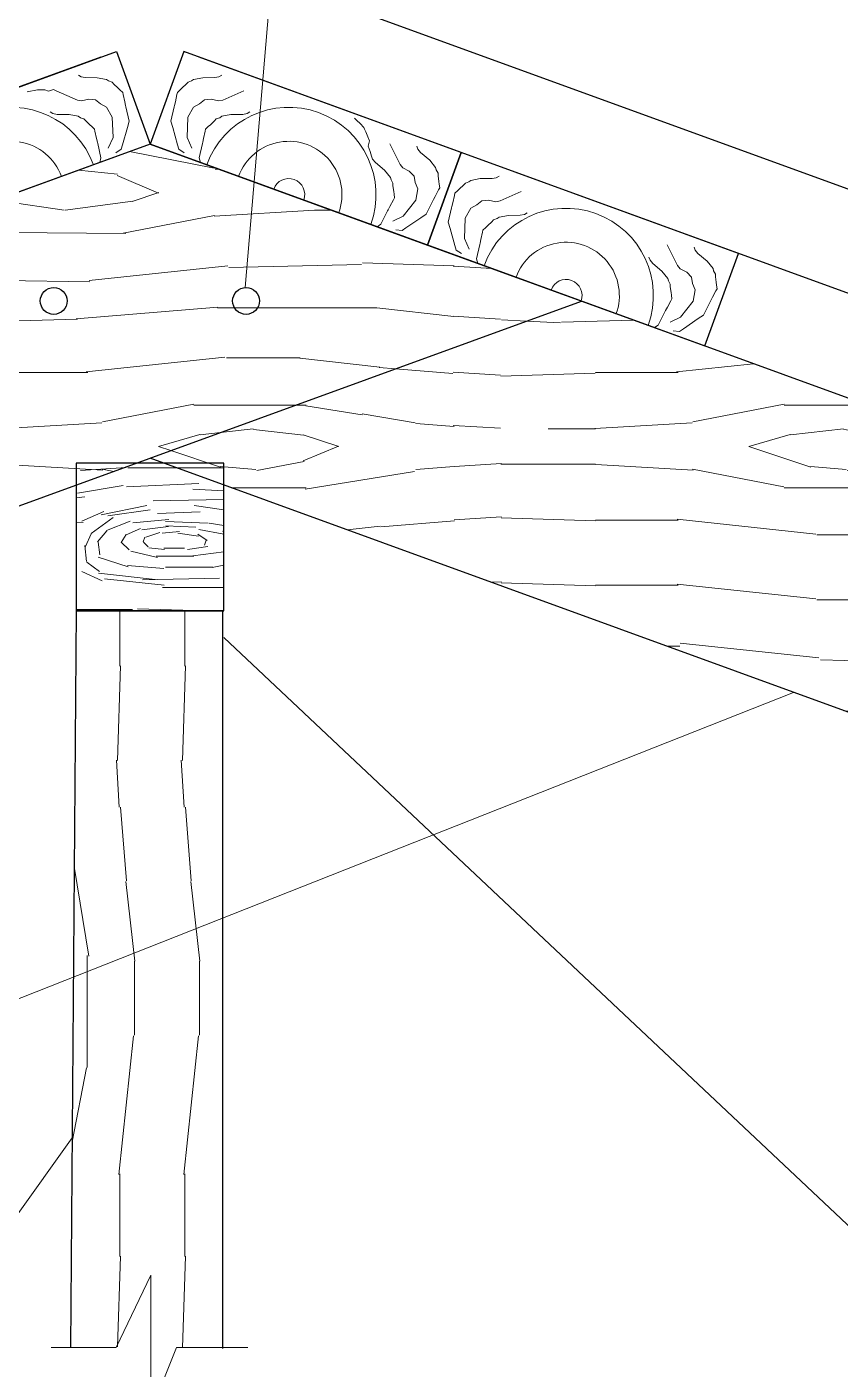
# Model space of a CAD drawing. Header units: millimetres. Extents: x 120281 to 1416367021, y -641565767 to 918373.
# Drawn here: x 1105880 to 1107533, y 693300 to 696029 of the extents above; entities that cross this region are included whole.
import ezdxf

# ---------------------------------------------------------------- set-up
doc = ezdxf.new("R2010")
doc.units = ezdxf.units.MM
pattern_1 = [(355.6014, (1199056.024261841, 866810.8369212955), (1199.999465231495, 0.0028507994738525), [78.23039999999936, -15567.85319999992]), (4.398700000000001, (1199056.024261841, 866714.8369212955), (14399.99976933385, 1199.998027341766), [78.23039999999936, -15567.85559999992]), (356.9874, (1199020.024261841, 867242.8369212955), (1200.000215035921, 0.0041162909356324), [114.1572, -22717.39560000001]), (3.0127, (1199020.024261841, 867314.8369212955), (21599.99971172469, 1199.967100603662), [114.1572, -22717.398]), (355.4262, (1198984.024261841, 866924.8369212955), (15600.00037197794, -1199.966342870502), [150.4787999999987, -29945.36279999984]), (4.5739, (1198984.024261841, 866600.8369212955), (14399.99973255244, 1199.995067908371), [150.4787999999987, -29945.36759999984]), (358.1525, (1198948.024261841, 867134.8369212955), (1199.999851486988, 0.0019611993293034), [186.0972, -37033.2504]), (1.8476, (1198948.029061841, 867422.8261212955), (36000.00055717061, 1199.993207726055), [186.0972, -37033.2528]), (353.4182, (1198978.024261841, 867044.8369212955), (10800.00000769132, -1199.972427942178), [157.0355999999987, -31249.96079999984]), (4.5739, (1198984.024261841, 866468.8369212955), (14399.99973255244, 1199.995067908371), [150.4787999999987, -29945.36759999984]), (1.8476, (1198948.029061841, 867524.8261212955), (36000.00055717061, 1199.993207726055), [186.0972, -37033.2528]), (0, (1198222.024261841, 866480.8369212955), (0, 1200), [168, -1032]), (0, (1198222.024261841, 866612.8369212955), (0, 1200), [168, -1032]), (0, (1198222.024261841, 866912.8369212955), (0, 1200), [168, -1032]), (359.209, (1198222.024261841, 867101.2393212955), (87600.00000005051, -1201.167413572893), [174.0168, -173842.566]), (359.5225, (1198222.024261841, 867196.8373212953), (1199.999664067921, -0.0010180837573773), [240.0084, -143764.992]), (12.609, (1198222.024261841, 867301.3357212954), (80400.00005209491, 18000.57992731457), [116.8176, -93337.0584]), (351.4686, (1198222.024261841, 867260.8381212953), (8399.999890620218, -1200.09476190387), [121.3428, -24147.1956]), (0.4775, (1198222.024261841, 867360.8365212955), (142799.9998545851, 1200.115156264521), [240.0084, -143764.992]), (0.7899, (1198222.024261841, 867456.4381212954), (86400.00038951875, 1207.654575199307), [174.0168, -87434.3088]), (0.7899, (1198222.024261841, 867558.4381212954), (86400.00038951875, 1207.654575199307), [174.0168, -87434.3088]), (6.072399999999992, (1198390.024261841, 866912.8369212955), (33600.00030997312, 3599.966322494889), [283.5912, -56434.65360000001]), (353.9277, (1198390.024261841, 866612.8369212955), (22800.0000099618, -2399.937318719916), [283.5911999999975, -56434.64279999967]), (6.072399999999992, (1198396.024261841, 867098.8369212955), (33600.00030997312, 3599.966322494889), [283.5912, -56434.65360000001]), (353.9277, (1198396.001461841, 867458.8273212955), (22800.0000099618, -2399.937318719916), [283.5911999999975, -56434.64279999967]), (15.94529999999999, (1198534.024261841, 866762.8369212955), (3599.999590799358, 1199.993827787183), [87.36119999999937, -8648.765999999918]), (10.95400000000002, (1198420.024261841, 866810.8369212955), (6000.00001838501, 1199.992801233356), [189.4524, -37700.9076]), (349.0461, (1198420.024261841, 866714.8369212955), (31199.99970184329, -5999.908467941675), [189.4524, -37700.8944]), (10.95400000000002, (1198462.024261841, 867194.8369212955), (6000.00001838501, 1199.992801233356), [189.4524, -37700.9076]), (349.0461, (1198462.024261841, 867362.8369212955), (31199.99970184329, -5999.908467941675), [189.4524, -37700.8944]), (4.7636, (1198366.024261841, 867020.8369212955), (13199.99993972852, 1199.989739539806), [288.9983999999974, -14160.91439999992]), (353.9277, (1198390.024261841, 866480.8369212955), (22800.0000099618, -2399.937318719916), [283.5911999999975, -56434.64279999967]), (353.9277, (1198396.001461841, 867560.8273212955), (22800.0000099618, -2399.937318719916), [283.5911999999975, -56434.64279999967]), (336.8016, (1198450.024261841, 867314.8369212955), (5999.999703244524, -2399.975761781775), [91.3896, -9047.5248]), (353.9911, (1198336.024261841, 867326.8369212955), (11999.99940864909, -1199.977985786813), [114.63, -22811.33280000001]), (3.366400000000001, (1198222.024261841, 866799.1897212955), (19200.00008282194, 1199.97957523819), [198.3419999999987, -20236.91999999984]), (356.6337, (1198222.024261841, 866726.4841212955), (1199.999551411198, 0.0033649257472235), [198.342, -20236.9176]), (1.591100000000009, (1198222.024261841, 867016.8373212953), (41999.99989793093, 1199.970372689579), [144.0551999999987, -43072.60799999968]), (0, (1198672.024261841, 866942.8369212955), (0, 1200), [150, -1050]), (0, (1198672.024261841, 866582.8369212955), (0, 1200), [150, -1050]), (341.5651999999999, (1198828.024261841, 866786.8369212955), (1199.99974947868, 0.0034964126583326), [75.89519999999938, -3718.83479999998]), (353.2902999999999, (1198726.024261841, 866798.8369212955), (10799.99971632422, -1199.973387313046), [102.7032, -20437.9824]), (6.3401, (1198618.024261841, 866786.8369212955), (9600.000184850804, 1199.985007074315), [108.6648, -10757.796]), (10.61959999999999, (1198732.024261841, 866714.8369212955), (5999.999316250745, 1199.994462415708), [97.67280000000001, -19436.9088]), (22.61980000000001, (1198828.024261841, 866732.8369212955), (8400.00011156758, 3599.988724275989), [78, -15521.9928]), (0, (1198606.024261841, 866846.8369212955), (0, 1200), [228, -972.0000000000001]), (0, (1198606.024261841, 866678.8369212955), (0, 1200), [228, -972.0000000000001]), (3.366400000000001, (1198648.024261841, 867230.8369212955), (19200.00008282194, 1199.97957523819), [204.3527999999987, -20230.90919999984]), (356.6337, (1198648.024261841, 867326.8369212955), (1199.999551411198, 0.0033649257472235), [204.3528, -20230.908]), (0, (1198672.024261841, 866450.8369212955), (0, 1200), [150, -1050]), (341.5651999999999, (1198534.024261841, 866762.8369212955), (1199.99974947868, 0.0034964126583326), [132.8159999999987, -3661.91399999998]), (355.2365, (1198660.024261841, 866720.8369212955), (1200.000241282236, 0.0023696367713877), [72.2496, -14377.6608]), (7.431400000000001, (1198342.024261841, 867242.8369212955), (17999.99970570563, 2399.997339593774), [139.1688, -27694.6236]), (18.4349, (1198480.024261841, 867260.8369212955), (2399.999383091273, 1199.9977043949), [56.92079999999968, -3737.81159999998]), (353.66, (1198822.024261841, 866942.8369212955), (1200.000379239329, 0.0045459895405053), [162.9972, -10703.4612]), (6.3401, (1198822.024261841, 866582.8369212955), (9600.000184850804, 1199.985007074315), [162.9972, -10703.4636]), (1.273, (1198678.024261841, 867128.8369212955), (52799.99994764274, 1199.972635702252), [270.0672, -53743.26360000001]), (358.7271, (1198678.013461841, 867428.8513212953), (1199.999793654924, 0.003043054248536), [270.0672, -53743.2612]), (351.0275, (1198834.024261841, 866846.8369212955), (15599.99982607776, -2399.964083845375), [115.4124, -22967.04]), (0, (1198654.024261841, 867044.8369212955), (0, 1200), [324, -876]), (6.3401, (1198822.024261841, 866450.8369212955), (9600.000184850804, 1199.985007074315), [162.9972, -10703.4636]), (358.7271, (1198678.013461841, 867530.8513212953), (1199.999793654924, 0.003043054248536), [270.0672, -53743.2612]), (350.5377999999999, (1198948.024261841, 866828.8369212955), (1200.000092659467, 0.0025595191008643), [109.4891999999994, -7189.822799999959]), (0, (1198852.024261841, 867242.8369212955), (0, 1200), [168, -1032]), (0, (1198852.024261841, 867314.8369212955), (0, 1200), [168, -1032]), (9.211, (1198834.024261841, 866678.8369212955), (7200.000435242761, 1199.99722093433), [224.9004, -44755.092]), (6.491600000000001, (1199284.045861841, 867542.7373212954), (147600.0004099138, 16802.16207507765), [138.8688, -201554.2992]), (6.491600000000001, (1199284.045861841, 867440.7373212954), (147600.0004099138, 16802.16207507765), [138.8688, -201554.2992]), (10.0418, (1199230.024261841, 867326.8369212955), (115199.9997443215, 20410.15569080921), [194.9867999999987, -137514.6131999987]), (352.093, (1199134.024261841, 867236.8369212955), (34800.00012564328, -4799.898908067677), [290.7648, -43323.8952]), (353.5515, (1199284.024261841, 867116.8369212955), (74399.99971683173, -8402.294301399648), [138.8784, -213613.488]), (357.1373, (1199230.024261841, 867020.8369212955), (1199.999616795228, -0.0056943267845749), [120.1499999999994, -23909.83799999984]), (1.7899, (1199230.024261841, 866906.8369212955), (37200.00007966914, 1199.993405302224), [192.0936, -38226.6516]), (0, (1199326.024261841, 866798.8369212955), (0, 1200), [96, -1104]), (0, (1199326.024261841, 866726.8369212955), (0, 1200), [96, -1104]), (358.2101, (1199230.024261841, 866618.8369212955), (1199.999918021284, 0.0005220321937727), [192.0936, -38226.6516]), (358.2101, (1199230.024261841, 866486.8369212955), (1199.999918021284, 0.0005220321937727), [192.0936, -38226.6516]), (356.4238, (1199134.024261841, 866912.8369212955), (1200.000483413222, 0.0024400747801717), [96.18719999999999, -19141.2732]), (3.5763, (1199134.024261841, 866612.8369212955), (17999.99958753778, 1199.988785944873), [96.18719999999999, -19141.2756]), (356.4238, (1199134.024261841, 867128.8369212955), (1200.000483413222, 0.0024400747801717), [96.18719999999999, -19141.2732]), (3.5763, (1199134.017061841, 867428.8309212954), (17999.99958753778, 1199.988785944873), [96.18719999999999, -19141.2756]), (356.4238, (1199134.024261841, 866804.8369212955), (1200.000483413222, 0.0024400747801717), [96.18719999999999, -19141.2732]), (3.5763, (1199134.024261841, 866720.8369212955), (17999.99958753778, 1199.988785944873), [96.18719999999999, -19141.2756]), (356.4238, (1199134.024261841, 867026.8369212955), (1200.000483413222, 0.0024400747801717), [96.18719999999999, -19141.2732]), (3.5763, (1199134.024261841, 866480.8369212955), (17999.99958753778, 1199.988785944873), [96.18719999999999, -19141.2756]), (3.5763, (1199134.017061841, 867530.8309212954), (17999.99958753778, 1199.988785944873), [96.18719999999999, -19141.2756]), (3.5763, (1199134.024261841, 867320.8369212955), (17999.99958753778, 1199.988785944873), [96.18719999999999, -19141.2756]), (353.66, (1199230.024261841, 867122.8369212955), (1200.000379239329, 0.0045459895405053), [54.3324, -10812.126]), (6.3401, (1199230.021861842, 867434.8417212953), (9600.000184850804, 1199.985007074315), [54.3324, -10812.1284]), (6.3401, (1199230.021861842, 867536.8417212953), (9600.000184850804, 1199.985007074315), [54.3324, -10812.1284]), (0.2730999999999977, (1199230.024261841, 866798.8369212955), (-0.0005734171984302, 1200.000428925986), [96.0012, -1104.012]), (0, (1199230.024261841, 866726.8369212955), (0, 1200), [96, -1104]), (341.5651999999999, (1199368.024261841, 867278.8381212953), (1199.99974947868, 0.0034964126583326), [56.92079999999968, -3737.80919999998]), (22.61980000000001, (1199368.024261841, 867278.8357212954), (8400.00011156758, 3599.988724275989), [58.5, -15541.4928]), (1.591100000000009, (1199350.024261841, 867014.8357212954), (41999.99989793093, 1199.970372689579), [72.02879999999936, -43144.63439999968])]

msp = doc.modelspace()

# ---------------------------------------------------------------- hatches: boundary and pattern name
at = {"lineweight": 20}
h = msp.add_hatch(dxfattribs=at)
h.set_pattern_fill('WOOD_06', scale=1200, pattern_type=2)
h.set_pattern_definition(pattern_1)
h.paths.add_polyline_path([(1107007.17242634, 695471.460387373), (1106693.846678763, 695585.5016331204), (1106130.031106291, 695790.7137191157), (1105566.215533819, 695585.5016331204), (1105002.399961348, 695380.289547125), (1103297.726468155, 694759.8391364602), (1103326.945693966, 694688.2334800883), (1103594.816422948, 694749.1220431024), (1103208.681325811, 694458.5056235703), (1103406.6650093, 694492.8705386828), (1103513.331653352, 694199.8063427397)])
h = msp.add_hatch(dxfattribs=at)
h.set_pattern_fill('WOOD_06', scale=1200, pattern_type=2)
h.set_pattern_definition(pattern_1)
h.paths.add_polyline_path([(1106130.031106291, 695152.20705563), (1108746.73055923, 694199.8063427397), (1108853.397203282, 694492.8705386828), (1109051.38088677, 694458.5056235703), (1108665.245789634, 694749.1220431024), (1108933.116518616, 694688.2334800883), (1108962.335744426, 694759.8391364602), (1107007.17242634, 695471.460387373)])
h = msp.add_hatch(dxfattribs=at)
h.set_pattern_fill('WOOD_08', scale=640, pattern_type=2)
h.set_pattern_definition([(26.565, (1228045.739918119, 1398290.056800959), (640.0000056597321, 639.9994347867382), [71.55392, -1359.52896]), (343.7398000000001, (1228013.739918119, 1398376.456800959), (4480.000105184683, -1279.999631853551), [80, -15919.99936]), (343.8108, (1227994.539918119, 1398411.656800958), (4480.000169880604, -1279.999459878081), [103.2959999999992, -20555.9193599998]), (10.4374, (1227943.339918119, 1398245.256800959), (17280.00032155306, 3199.976332784405), [123.64608, -24605.53728000001]), (351.3844, (1227997.739918119, 1398443.656800958), (12800.00020086093, -1919.989070463709), [106.80512, -21254.24064]), (358.2377, (1227924.139918119, 1398488.456800959), (21120.00007782554, -639.9666349123248), [208.09856, -41411.5872]), (358.9191, (1227936.939918119, 1398530.056800959), (639.999974370645, 0.000547854007662), [169.63008, -33756.40704]), (351.3844, (1227997.739918119, 1398750.856800959), (12800.00020086093, -1919.989070463709), [106.80512, -21254.24064]), (10.4374, (1227943.339918119, 1398552.456800959), (17280.00032155306, 3199.976332784405), [123.64608, -24605.53728000001]), (343.8108, (1227994.539918119, 1398718.856800959), (4480.000169880604, -1279.999459878081), [103.2959999999992, -20555.9193599998]), (26.565, (1228045.739918119, 1398597.256800959), (640.0000056597321, 639.9994347867382), [71.55392, -1359.52896]), (343.7398000000001, (1228013.739918119, 1398683.656800958), (4480.000105184683, -1279.999631853551), [80, -15919.99936]), (3.9909, (1227959.339918119, 1398830.856800959), (8959.99973439182, 639.9976528467814), [137.93472, -27448.96064]), (0, (1228048.939918119, 1398782.856800959), (0, 640), [140.8, -499.2]), (26.565, (1227927.339918119, 1398302.856800959), (640.0000056597321, 639.9994347867382), [50.08768, -1380.9952]), (284.0362999999999, (1227968.939918119, 1398338.056800959), (640.0022629664081, -1919.999853313005), [13.19424, -2625.594240000001]), (0, (1227754.539918119, 1398325.256800959), (0, 640), [41.6, -598.4000000000001]), (8.7461, (1227796.139918119, 1398325.256800959), (3839.999789080446, 639.9959517883258), [42.0896, -8375.7952]), (71.565, (1227837.739918119, 1398331.656800958), (0.0003692675583622, 639.9998663912395), [10.11904, -2013.73888]), (326.31, (1227821.739918119, 1398354.056800959), (1279.999768958592, -639.9979100476833), [23.0758399999998, -2284.475519999975]), (351.2539, (1227780.139918119, 1398360.456800959), (4480.000059718657, -639.994769725625), [42.08959999999961, -8375.795199999899]), (5.194400000000002, (1227744.939918119, 1398357.256800959), (6399.999791457049, 639.9968858650916), [35.3452799999996, -7033.685759999948]), (18.4349, (1227716.139918119, 1398347.656800958), (1279.999670982012, 639.99877567728), [30.3577599999998, -1993.499519999987]), (71.565, (1227712.939918119, 1398338.056800959), (0.0003692675583622, 639.9998663912395), [10.11904, -2013.73888]), (315.0001, (1227712.939918119, 1398338.056800959), (640.0001980447748, 0.0020221077468818), [13.57632, -891.51872]), (354.2895, (1227722.539918119, 1398328.456800959), (639.9998967620071, 0.0012314028292426), [32.15936, -6399.76]), (315.0001, (1227668.139918119, 1398338.056800959), (640.0001980447748, 0.0020221077468818), [22.6272, -882.4678399999999]), (346.7595, (1227684.139918119, 1398322.056800959), (8319.999950729018, -1919.996829952975), [55.88544, -11121.23328]), (0, (1227738.539918119, 1398309.256800959), (0, 640), [76.8, -563.2]), (7.431400000000001, (1227815.339918119, 1398309.256800959), (9599.999843043002, 1279.998581116679), [74.22336, -14770.46528]), (45, (1227888.939918119, 1398318.856800959), (0, 640.0001980473293), [22.6272, -882.46912]), (281.31, (1227901.739918119, 1398350.856800959), (640.0030781412445, -2559.999991987319), [16.3167999999998, -3247.056639999975]), (341.5651, (1227872.939918119, 1398360.456800959), (639.9998663909092, 0.0007477429297253), [30.35776, -1993.49952]), (349.3804, (1227821.739918119, 1398370.056800959), (7039.999954898748, -1279.992650189545), [52.09215999999961, -10366.3513599999]), (356.9873, (1227760.939918119, 1398373.256800959), (640.0001146886813, 0.0010783442442275), [60.88383999999999, -12115.9456]), (6.7098, (1227706.539918119, 1398366.856800959), (5119.999695180252, 639.9968690353701), [54.77504, -10900.2592]), (23.96239999999999, (1227677.739918119, 1398354.056800959), (1279.999979898711, 639.9978302229001), [31.51616, -6271.74848]), (59.03620000000001, (1227668.139918119, 1398338.056800959), (640.0012021431712, 1280.000415614183), [18.6591999999998, -3713.151999999975]), (277.1251, (1227620.139918119, 1398338.056800959), (640.0067988697945, -4479.999761143081), [25.79904, -5134.04672]), (342.4745, (1227623.339918119, 1398312.456800959), (10239.99994742769, -3199.986263206717), [63.75936, -12688.14528]), (355.0303, (1227684.139918119, 1398293.256800959), (7680.00003537727, -639.9943810420153), [73.87776, -14701.66848]), (0, (1227757.739918119, 1398286.856800959), (0, 640), [96, -544]), (12.2647, (1227853.739918119, 1398286.856800959), (5760.000033933901, 1279.992283967315), [75.31903999999999, -14988.48768]), (320.1945, (1227949.739918119, 1398354.056800959), (3199.999785638751, -2559.993103777305), [24.9926399999998, -4973.561599999949]), (335.2249, (1227908.139918119, 1398373.256800959), (7039.99986560025, -3199.993928329622), [45.81696, -9117.58528]), (351.0274, (1227847.339918119, 1398382.856800959), (8320.00020191416, -1279.995765117812), [61.55328, -12249.09184]), (357.879, (1227760.939918119, 1398386.056800959), (640.0001143567698, 0.0012899484003315), [86.45952000000001, -17205.38752]), (4.9697, (1227687.339918119, 1398379.656800958), (7039.999751543772, 639.9950577513937), [73.87776, -14701.66848]), (21.8014, (1227639.339918119, 1398360.456800959), (1280.00015180572, 639.9995733039201), [51.69728, -3394.80768]), (49.3987, (1227620.139918119, 1398338.056800959), (3200.000686098263, 3839.999857543864), [29.50272, -5871.006079999999]), (277.1251, (1227620.139918119, 1398645.256800959), (640.0067988697945, -4479.999761143081), [25.79904, -5134.04672]), (342.4745, (1227623.339918119, 1398619.656800958), (10239.99994742769, -3199.986263206717), [63.75936, -12688.14528]), (355.0303, (1227684.139918119, 1398600.456800959), (7680.00003537727, -639.9943810420153), [73.87776, -14701.66848]), (0, (1227757.739918119, 1398594.056800959), (0, 640), [96, -544]), (12.2647, (1227853.739918119, 1398594.056800959), (5760.000033933901, 1279.992283967315), [75.31903999999999, -14988.48768]), (28.6104, (1227927.339918119, 1398610.056800959), (5759.999972730751, 3199.992396320797), [40.096, -7979.07648]), (68.1985, (1227962.539918119, 1398629.256800959), (640.0035314428815, 1919.999651938054), [17.23264, -3429.27488]), (320.1945, (1227949.739918119, 1398661.256800959), (3199.999785638751, -2559.993103777305), [24.9926399999998, -4973.561599999949]), (335.2249, (1227908.139918119, 1398680.456800959), (7039.99986560025, -3199.993928329622), [45.81696, -9117.58528]), (351.0274, (1227847.339918119, 1398690.056800959), (8320.00020191416, -1279.995765117812), [61.55328, -12249.09184]), (357.879, (1227760.939918119, 1398693.256800959), (640.0001143567698, 0.0012899484003315), [86.45952000000001, -17205.38752]), (4.9697, (1227687.339918119, 1398686.856800959), (7039.999751543772, 639.9950577513937), [73.87776, -14701.66848]), (21.8014, (1227639.339918119, 1398667.656800958), (1280.00015180572, 639.9995733039201), [51.69728, -3394.80768]), (49.3987, (1227620.139918119, 1398645.256800959), (3200.000686098263, 3839.999857543864), [29.50272, -5871.006079999999]), (315.0001, (1227668.139918119, 1398645.256800959), (640.0001980447748, 0.0020221077468818), [22.6272, -882.4678399999999]), (346.7595, (1227684.139918119, 1398629.256800959), (8319.999950729018, -1919.996829952975), [55.88544, -11121.23328]), (0, (1227738.539918119, 1398616.456800959), (0, 640), [76.8, -563.2]), (7.431400000000001, (1227815.339918119, 1398616.456800959), (9599.999843043002, 1279.998581116679), [74.22336, -14770.46528]), (45, (1227888.939918119, 1398626.056800959), (0, 640.0001980473293), [22.6272, -882.46912]), (281.31, (1227901.739918119, 1398658.056800959), (640.0030781412445, -2559.999991987319), [16.3167999999998, -3247.056639999975]), (341.5651, (1227872.939918119, 1398667.656800958), (639.9998663909092, 0.0007477429297253), [30.35776, -1993.49952]), (349.3804, (1227821.739918119, 1398677.256800959), (7039.999954898748, -1279.992650189545), [52.09215999999961, -10366.3513599999]), (356.9873, (1227760.939918119, 1398680.456800959), (640.0001146886813, 0.0010783442442275), [60.88383999999999, -12115.9456]), (6.7098, (1227706.539918119, 1398674.056800959), (5119.999695180252, 639.9968690353701), [54.77504, -10900.2592]), (23.96239999999999, (1227677.739918119, 1398661.256800959), (1279.999979898711, 639.9978302229001), [31.51616, -6271.74848]), (59.03620000000001, (1227668.139918119, 1398645.256800959), (640.0012021431712, 1280.000415614183), [18.6591999999998, -3713.151999999975]), (0, (1227754.539918119, 1398632.456800959), (0, 640), [41.6, -598.4000000000001]), (8.7461, (1227796.139918119, 1398632.456800959), (3839.999789080446, 639.9959517883258), [42.0896, -8375.7952]), (71.565, (1227837.739918119, 1398638.856800959), (0.0003692675583622, 639.9998663912395), [10.11904, -2013.73888]), (326.31, (1227821.739918119, 1398661.256800959), (1279.999768958592, -639.9979100476833), [23.0758399999998, -2284.475519999975]), (351.2539, (1227780.139918119, 1398667.656800958), (4480.000059718657, -639.994769725625), [42.08959999999961, -8375.795199999899]), (5.194400000000002, (1227744.939918119, 1398664.456800959), (6399.999791457049, 639.9968858650916), [35.3452799999996, -7033.685759999948]), (18.4349, (1227716.139918119, 1398654.856800959), (1279.999670982012, 639.99877567728), [30.3577599999998, -1993.499519999987]), (71.565, (1227712.939918119, 1398645.256800959), (0.0003692675583622, 639.9998663912395), [10.11904, -2013.73888]), (315.0001, (1227712.939918119, 1398645.256800959), (640.0001980447748, 0.0020221077468818), [13.57632, -891.51872]), (354.2895, (1227722.539918119, 1398635.656800958), (639.9998967620071, 0.0012314028292426), [32.15936, -6399.76]), (275.7106, (1227594.539918119, 1398328.456800959), (640.0009050688832, -5760.00026786114), [32.15936, -6399.76064]), (323.1302, (1227597.739918119, 1398296.456800959), (1920.000133423687, -1279.995191857992), [32, -3167.99616]), (353.6599, (1227623.339918119, 1398277.256800959), (640.0002022642325, 0.0013075166806598), [115.90912, -5679.53664]), (1.1691, (1227738.539918119, 1398264.456800959), (30720.00030962105, 639.978965727767), [156.83264, -31209.69664]), (8.4711, (1227895.339918119, 1398267.656800958), (12799.99997855681, 1919.989497609727), [152.05888, -30259.7248]), (350.5377, (1227956.139918119, 1398386.056800959), (640.00004941979, 0.0002480660462645), [58.39423999999961, -3834.573439999974]), (351.6744, (1227824.939918119, 1398405.256800959), (4480.000145614546, -639.9961308832676), [132.59712, -26386.8864]), (2.121, (1227738.539918119, 1398402.056800959), (16640.00021267774, 639.9721896338423), [86.45952000000001, -17205.38752]), (8.4269, (1227652.139918119, 1398389.256800959), (12800.000283323, 1919.984172844127), [87.34272000000001, -17381.2544]), (35.53759999999999, (1227607.339918119, 1398357.256800959), (2560.00014660781, 1919.995051048803), [55.05472, -5450.428159999999]), (66.0375, (1227594.539918119, 1398328.456800959), (1920.00083574307, 4480.000175567586), [31.51616, -6271.75296]), (353.991, (1227872.939918119, 1398424.456800959), (6399.999840579866, -639.9995631883795), [122.272, -12104.91072]), (1.2453, (1227725.739918119, 1398421.256800959), (28799.99976281965, 639.9676781767971), [147.2345599999984, -29299.7203199998]), (11.6893, (1227632.939918119, 1398402.056800959), (15359.99999596225, 3199.980916080016), [94.76543999999922, -18858.3084799998]), (23.1985, (1227588.139918119, 1398382.856800959), (1280.000068855472, 639.9979690099891), [48.74112, -4825.3504]), (0, (1227751.339918119, 1398245.256800959), (0, 640), [192, -448]), (353.991, (1227629.739918119, 1398258.056800959), (6399.999840579866, -639.9995631883795), [122.272, -12104.91072]), (335.2249, (1227588.139918119, 1398277.256800959), (7039.99986560025, -3199.993928329622), [45.81696, -9117.58528]), (356.7603, (1227828.139918119, 1398453.256800959), (11520.00030858109, -639.999810741336), [169.87136, -33804.42496000001]), (2.4895, (1227680.939918119, 1398446.856800959), (14080.00014462474, 639.9868317371696), [147.33888, -14586.56704]), (9.7824, (1227588.139918119, 1398430.856800959), (14720.00014890163, 2559.997916011661), [94.16896000000001, -18739.67232]), (0, (1227680.939918119, 1398488.456800959), (0, 640), [243.2, -396.8]), (3.9451, (1227588.139918119, 1398482.056800959), (8959.99988645292, 639.9864117311629), [93.02016, -18511.06304]), (3.7313, (1227789.739918119, 1398520.456800959), (9599.999982553749, 639.9836464736323), [147.51296, -29355.02656]), (358.727, (1227645.739918119, 1398523.656800958), (639.9998899511506, 0.0005059517366823), [144.03584, -28663.07456]), (356.7603, (1227828.139918119, 1398760.456800959), (11520.00030858109, -639.999810741336), [169.87136, -33804.42496000001]), (2.4895, (1227680.939918119, 1398754.056800959), (14080.00014462474, 639.9868317371696), [147.33888, -14586.56704]), (9.7824, (1227588.139918119, 1398738.056800959), (14720.00014890163, 2559.997916011661), [94.16896000000001, -18739.67232]), (0, (1227751.339918119, 1398552.456800959), (0, 640), [192, -448]), (353.991, (1227629.739918119, 1398565.256800959), (6399.999840579866, -639.9995631883795), [122.272, -12104.91072]), (335.2249, (1227588.139918119, 1398584.456800959), (7039.99986560025, -3199.993928329622), [45.81696, -9117.58528]), (353.991, (1227872.939918119, 1398731.656800958), (6399.999840579866, -639.9995631883795), [122.272, -12104.91072]), (1.2453, (1227725.739918119, 1398728.456800959), (28799.99976281965, 639.9676781767971), [147.2345599999984, -29299.7203199998]), (11.6893, (1227632.939918119, 1398709.256800959), (15359.99999596225, 3199.980916080016), [94.76543999999922, -18858.3084799998]), (23.1985, (1227588.139918119, 1398690.056800959), (1280.000068855472, 639.9979690099891), [48.74112, -4825.3504]), (275.7106, (1227594.539918119, 1398635.656800958), (640.0009050688832, -5760.00026786114), [32.15936, -6399.76064]), (323.1302, (1227597.739918119, 1398603.656800958), (1920.000133423687, -1279.995191857992), [32, -3167.99616]), (353.6599, (1227623.339918119, 1398584.456800959), (640.0002022642325, 0.0013075166806598), [115.90912, -5679.53664]), (1.1691, (1227738.539918119, 1398571.656800958), (30720.00030962105, 639.978965727767), [156.83264, -31209.69664]), (8.4711, (1227895.339918119, 1398574.856800959), (12799.99997855681, 1919.989497609727), [152.05888, -30259.7248]), (350.5377, (1227956.139918119, 1398693.256800959), (640.00004941979, 0.0002480660462645), [58.39423999999961, -3834.573439999974]), (351.6744, (1227824.939918119, 1398712.456800959), (4480.000145614546, -639.9961308832676), [132.59712, -26386.8864]), (2.121, (1227738.539918119, 1398709.256800959), (16640.00021267774, 639.9721896338423), [86.45952000000001, -17205.38752]), (8.4269, (1227652.139918119, 1398696.456800959), (12800.000283323, 1919.984172844127), [87.34272000000001, -17381.2544]), (35.53759999999999, (1227607.339918119, 1398664.456800959), (2560.00014660781, 1919.995051048803), [55.05472, -5450.428159999999]), (66.0375, (1227594.539918119, 1398635.656800958), (1920.00083574307, 4480.000175567586), [31.51616, -6271.75296]), (357.6141000000001, (1227805.739918119, 1398837.256800959), (639.9999653915177, 0.0007849031718399), [153.7331199999984, -15219.5935999999]), (358.4089, (1227690.539918119, 1398840.456800959), (639.9997296910087, 0.0004142915250682), [115.24416, -22933.64224]), (0, (1227588.139918119, 1398840.456800959), (0, 640), [102.4, -537.6]), (356.0996, (1227908.139918119, 1398792.456800959), (9600.000246978598, -639.9840010118816), [141.12704, -28084.24832]), (359.1049, (1227703.339918119, 1398795.656800958), (640.0000297637041, 0.0007633583215438), [204.8249599999984, -40760.17407999959]), (0, (1227588.139918119, 1398795.656800958), (0, 640), [115.2, -524.8]), (78.69000000000001, (1228109.739918119, 1398322.056800959), (0.0008797869802279, 640.000186564808), [16.3167999999998, -3247.056639999975]), (324.4624, (1228090.539918119, 1398354.056800959), (1919.999892719009, -1279.995791063842), [27.52768, -5477.9552]), (3.0127, (1228167.339918119, 1398376.456800959), (11519.99984625317, 639.9824536552861), [60.88383999999999, -12115.9456]), (355.0303, (1228093.739918119, 1398382.856800959), (7680.00003537727, -639.9943810420153), [73.87776, -14701.66848]), (2.862399999999983, (1228148.139918119, 1398283.656800958), (12160.00001057943, 639.9991339239839), [64.08, -12751.90976]), (10.8855, (1228064.939918119, 1398267.656800958), (3199.999965027522, 639.998112140248), [84.72448, -16860.1728]), (5.194400000000002, (1228192.939918119, 1398427.656800958), (6399.999791457049, 639.9968858650916), [35.3452799999996, -7033.685759999948]), (0, (1228103.339918119, 1398427.656800958), (0, 640), [89.60000000000001, -550.4]), (0, (1228106.539918119, 1398526.856800959), (0, 640), [121.6, -518.4000000000001]), (5.194400000000002, (1228192.939918119, 1398734.856800959), (6399.999791457049, 639.9968858650916), [35.3452799999996, -7033.685759999948]), (0, (1228103.339918119, 1398734.856800959), (0, 640), [89.60000000000001, -550.4]), (2.862399999999983, (1228148.139918119, 1398590.856800959), (12160.00001057943, 639.9991339239839), [64.08, -12751.90976]), (10.8855, (1228064.939918119, 1398574.856800959), (3199.999965027522, 639.998112140248), [84.72448, -16860.1728]), (3.0127, (1228167.339918119, 1398683.656800958), (11519.99984625317, 639.9824536552861), [60.88383999999999, -12115.9456]), (355.0303, (1228093.739918119, 1398690.056800959), (7680.00003537727, -639.9943810420153), [73.87776, -14701.66848]), (78.69000000000001, (1228109.739918119, 1398629.256800959), (0.0008797869802279, 640.000186564808), [16.3167999999998, -3247.056639999975]), (324.4624, (1228090.539918119, 1398661.256800959), (1919.999892719009, -1279.995791063842), [27.52768, -5477.9552]), (0, (1228096.939918119, 1398840.456800959), (0, 640), [131.2, -508.8])])
h.paths.add_polyline_path([(1105980.031106291, 695142.0442796285), (1105980.031106291, 694842.0442796285), (1106280.031106291, 694842.0442796285), (1106280.031106291, 695142.0442796285)])
h = msp.add_hatch(dxfattribs=at)
h.set_pattern_fill('WOOD_06', scale=1200, angle=90, pattern_type=2)
h.set_pattern_definition([(85.60139999999998, (933057.145191321, 786750.0230124722), (-0.002850799473779, 1199.999465231495), [78.2303999999993, -15567.85319999991]), (94.39869999999998, (933153.145191321, 786750.0230124722), (-1199.998027341765, 14399.99976933385), [78.23039999999968, -15567.85559999996]), (86.98739999999997, (932625.145191321, 786714.0230124722), (-0.0041162909355589, 1200.000215035921), [114.1572, -22717.39560000001]), (93.01269999999965, (932553.145191321, 786714.0230124722), (-1199.96710060366, 21599.99971172469), [114.1571999999999, -22717.39799999997]), (85.42620000000001, (932943.145191321, 786678.0230124722), (1199.966342870502, 15600.00037197794), [150.4787999999986, -29945.36279999982]), (94.57389999999997, (933267.145191321, 786678.0230124722), (-1199.99506790837, 14399.99973255244), [150.4787999999993, -29945.36759999992]), (88.15249999999996, (932733.145191321, 786642.0230124722), (-0.0019611993292299, 1199.999851486988), [186.0972, -37033.2504]), (91.84759999999966, (932445.1559913212, 786642.0278124722), (-1199.993207726053, 36000.00055717061), [186.0971999999996, -37033.25279999991]), (83.4182, (932823.145191321, 786672.0230124722), (1199.972427942178, 10800.00000769132), [157.0355999999986, -31249.96079999982]), (94.57389999999997, (933399.145191321, 786678.0230124722), (-1199.99506790837, 14399.99973255244), [150.4787999999993, -29945.36759999992]), (91.84759999999966, (932343.1559913212, 786642.0278124722), (-1199.993207726053, 36000.00055717061), [186.0971999999996, -37033.25279999991]), (90, (933387.145191321, 785916.0230124722), (-1200, 7.35e-14), [168, -1032]), (90, (933255.145191321, 785916.0230124722), (-1200, 7.35e-14), [168, -1032]), (90, (932955.145191321, 785916.0230124722), (-1200, 7.35e-14), [168, -1032]), (89.209, (932766.7427913208, 785916.0230124722), (1201.167413572898, 87600.00000005051), [174.0168, -173842.566]), (89.52249999999998, (932671.1447913212, 785916.0230124722), (0.0010180837574508, 1199.999664067921), [240.0084, -143764.992]), (102.609, (932566.6463913212, 785916.0230124722), (-18000.57992731456, 80400.00005209491), [116.8175999999997, -93337.05839999965]), (81.46859999999997, (932607.143991321, 785916.0230124722), (1200.094761903871, 8399.999890620218), [121.3428, -24147.1956]), (90.47749999999967, (932507.1455913212, 785916.0230124722), (-1200.115156264512, 142799.9998545851), [240.0084, -143764.992]), (90.78989999999966, (932411.543991321, 785916.0230124722), (-1207.654575199301, 86400.00038951875), [174.0168, -87434.30879999997]), (90.78989999999966, (932309.543991321, 785916.0230124722), (-1207.654575199301, 86400.00038951875), [174.0168, -87434.30879999997]), (96.07239999999993, (932955.145191321, 786084.0230124722), (-3599.966322494887, 33600.00030997312), [283.5911999999998, -56434.65359999998]), (83.92769999999997, (933255.145191321, 786084.0230124722), (2399.937318719917, 22800.0000099618), [283.5911999999972, -56434.64279999964]), (96.07239999999993, (932769.145191321, 786090.0230124722), (-3599.966322494887, 33600.00030997312), [283.5911999999998, -56434.65359999998]), (83.92769999999997, (932409.154791321, 786090.000212472), (2399.937318719917, 22800.0000099618), [283.5911999999972, -56434.64279999964]), (105.9453, (933105.145191321, 786228.0230124722), (-1199.993827787183, 3599.999590799358), [87.36119999999968, -8648.765999999958]), (100.954, (933057.145191321, 786114.0230124722), (-1199.992801233356, 6000.00001838501), [189.4523999999993, -37700.90759999982]), (79.0461, (933153.145191321, 786114.0230124722), (5999.908467941676, 31199.99970184329), [189.4524, -37700.8944]), (100.954, (932673.145191321, 786156.0230124722), (-1199.992801233356, 6000.00001838501), [189.4523999999993, -37700.90759999982]), (79.0461, (932505.145191321, 786156.0230124722), (5999.908467941676, 31199.99970184329), [189.4524, -37700.8944]), (94.76359999999987, (932847.145191321, 786060.0230124722), (-1199.989739539806, 13199.99993972852), [288.9983999999977, -14160.91439999992]), (83.92769999999997, (933387.145191321, 786084.0230124722), (2399.937318719917, 22800.0000099618), [283.5911999999972, -56434.64279999964]), (83.92769999999997, (932307.154791321, 786090.000212472), (2399.937318719917, 22800.0000099618), [283.5911999999972, -56434.64279999964]), (66.80159999999997, (932553.145191321, 786144.0230124722), (2399.975761781775, 5999.999703244524), [91.38959999999963, -9047.524799999952]), (83.99109999999997, (932541.145191321, 786030.0230124722), (1199.977985786814, 11999.99940864909), [114.63, -22811.33280000001]), (93.36639999999973, (933068.792391321, 785916.0230124722), (-1199.979575238188, 19200.00008282194), [198.3419999999991, -20236.91999999989]), (86.63369999999998, (933141.497991321, 785916.0230124722), (-0.00336492574715, 1199.999551411198), [198.342, -20236.9176]), (91.59109999999967, (932851.1447913212, 785916.0230124722), (-1199.970372689576, 41999.99989793093), [144.0551999999992, -43072.60799999981]), (90, (932925.145191321, 786366.0230124722), (-1200, 7.35e-14), [150, -1050]), (90, (933285.145191321, 786366.0230124722), (-1200, 7.35e-14), [150, -1050]), (71.56519999999996, (933081.145191321, 786522.0230124722), (-0.0034964126582591, 1199.99974947868), [75.89519999999933, -3718.834799999979]), (83.29029999999996, (933069.145191321, 786420.0230124722), (1199.973387313046, 10799.99971632422), [102.7032, -20437.9824]), (96.34009999999996, (933081.145191321, 786312.0230124722), (-1199.985007074314, 9600.000184850804), [108.6647999999996, -10757.79599999996]), (100.6195999999999, (933153.145191321, 786426.0230124722), (-1199.994462415708, 5999.999316250745), [97.67280000000001, -19436.9088]), (112.6198, (933135.145191321, 786522.0230124722), (-3599.988724275989, 8400.00011156758), [78, -15521.9928]), (90, (933021.145191321, 786300.0230124722), (-1200, 7.35e-14), [228, -972.0000000000001]), (90, (933189.145191321, 786300.0230124722), (-1200, 7.35e-14), [228, -972.0000000000001]), (93.36639999999973, (932637.145191321, 786342.0230124722), (-1199.979575238188, 19200.00008282194), [204.3527999999991, -20230.90919999989]), (86.63369999999998, (932541.145191321, 786342.0230124722), (-0.00336492574715, 1199.999551411198), [204.3528, -20230.908]), (90, (933417.145191321, 786366.0230124722), (-1200, 7.35e-14), [150, -1050]), (71.56519999999996, (933105.145191321, 786228.0230124722), (-0.0034964126582591, 1199.99974947868), [132.8159999999986, -3661.913999999979]), (85.23649999999998, (933147.145191321, 786354.0230124722), (-0.0023696367713142, 1200.000241282236), [72.2496, -14377.6608]), (97.43139999999997, (932625.145191321, 786036.0230124722), (-2399.997339593773, 17999.99970570563), [139.1688, -27694.6236]), (108.4349, (932607.145191321, 786174.0230124722), (-1199.9977043949, 2399.999383091273), [56.92079999999967, -3737.811599999979]), (83.65999999999997, (932925.145191321, 786516.0230124722), (-0.0045459895404319, 1200.000379239329), [162.9972, -10703.4612]), (96.34009999999996, (933285.145191321, 786516.0230124722), (-1199.985007074314, 9600.000184850804), [162.9971999999993, -10703.46359999996]), (91.27299999999967, (932739.145191321, 786372.0230124722), (-1199.972635702249, 52799.99994764274), [270.0671999999999, -53743.26359999999]), (88.7271, (932439.1307913212, 786372.0122124722), (-0.0030430542484625, 1199.999793654924), [270.0672, -53743.2612]), (81.02749999999997, (933021.145191321, 786528.0230124722), (2399.964083845376, 15599.99982607776), [115.4124, -22967.04]), (90, (932823.145191321, 786348.0230124722), (-1200, 7.35e-14), [324, -876]), (96.34009999999996, (933417.145191321, 786516.0230124722), (-1199.985007074314, 9600.000184850804), [162.9971999999993, -10703.46359999996]), (88.7271, (932337.1307913212, 786372.0122124722), (-0.0030430542484625, 1199.999793654924), [270.0672, -53743.2612]), (80.53779999999998, (933039.145191321, 786642.0230124722), (-0.0025595191007908, 1200.000092659467), [109.4891999999993, -7189.822799999955]), (90, (932625.145191321, 786546.0230124722), (-1200, 7.35e-14), [168, -1032]), (90, (932553.145191321, 786546.0230124722), (-1200, 7.35e-14), [168, -1032]), (99.21099999999998, (933189.145191321, 786528.0230124722), (-1199.99722093433, 7200.000435242761), [224.9003999999993, -44755.09199999981]), (96.4915999999999, (932325.2447913212, 786978.0446124721), (-16802.16207507764, 147600.0004099138), [138.8688, -201554.2992]), (96.4915999999999, (932427.2447913212, 786978.0446124721), (-16802.16207507764, 147600.0004099138), [138.8688, -201554.2992]), (100.0418, (932541.145191321, 786924.0230124722), (-20410.1556908092, 115199.9997443215), [194.9867999999994, -137514.6131999994]), (82.09299999999998, (932631.145191321, 786828.0230124722), (4799.898908067679, 34800.00012564328), [290.7648, -43323.8952]), (83.5515, (932751.145191321, 786978.0230124722), (8402.294301399654, 74399.99971683173), [138.8784, -213613.488]), (87.13729999999997, (932847.145191321, 786924.0230124722), (0.0056943267846484, 1199.999616795228), [120.1499999999993, -23909.83799999982]), (91.78989999999966, (932961.145191321, 786924.0230124722), (-1199.993405302222, 37200.00007966914), [192.0935999999997, -38226.65159999993]), (90, (933069.145191321, 787020.0230124722), (-1200, 7.35e-14), [96, -1104]), (90, (933141.145191321, 787020.0230124722), (-1200, 7.35e-14), [96, -1104]), (88.21009999999998, (933249.145191321, 786924.0230124722), (-0.0005220321936992, 1199.999918021284), [192.0936, -38226.6516]), (88.21009999999998, (933381.145191321, 786924.0230124722), (-0.0005220321936992, 1199.999918021284), [192.0936, -38226.6516]), (86.42379999999997, (932955.145191321, 786828.0230124722), (-0.0024400747800982, 1200.000483413222), [96.18719999999999, -19141.2732]), (93.57629999999966, (933255.145191321, 786828.0230124722), (-1199.988785944871, 17999.99958753778), [96.18719999999995, -19141.27559999999]), (86.42379999999997, (932739.145191321, 786828.0230124722), (-0.0024400747800982, 1200.000483413222), [96.18719999999999, -19141.2732]), (93.57629999999966, (932439.151191321, 786828.0158124721), (-1199.988785944871, 17999.99958753778), [96.18719999999995, -19141.27559999999]), (86.42379999999997, (933063.145191321, 786828.0230124722), (-0.0024400747800982, 1200.000483413222), [96.18719999999999, -19141.2732]), (93.57629999999966, (933147.145191321, 786828.0230124722), (-1199.988785944871, 17999.99958753778), [96.18719999999995, -19141.27559999999]), (86.42379999999997, (932841.145191321, 786828.0230124722), (-0.0024400747800982, 1200.000483413222), [96.18719999999999, -19141.2732]), (93.57629999999966, (933387.145191321, 786828.0230124722), (-1199.988785944871, 17999.99958753778), [96.18719999999995, -19141.27559999999]), (93.57629999999966, (932337.151191321, 786828.0158124721), (-1199.988785944871, 17999.99958753778), [96.18719999999995, -19141.27559999999]), (93.57629999999966, (932547.145191321, 786828.0230124722), (-1199.988785944871, 17999.99958753778), [96.18719999999995, -19141.27559999999]), (83.65999999999997, (932745.145191321, 786924.0230124722), (-0.0045459895404319, 1200.000379239329), [54.3324, -10812.126]), (96.34009999999996, (932433.1403913212, 786924.0206124721), (-1199.985007074314, 9600.000184850804), [54.33239999999982, -10812.12839999996]), (96.34009999999996, (932331.1403913212, 786924.0206124721), (-1199.985007074314, 9600.000184850804), [54.33239999999982, -10812.12839999996]), (90.27309999999964, (933069.145191321, 786924.0230124722), (-1200.000428925986, -0.0005734171983567), [96.0012, -1104.012]), (90, (933141.145191321, 786924.0230124722), (-1200, 7.35e-14), [96, -1104]), (71.56519999999996, (932589.143991321, 787062.0230124722), (-0.0034964126582591, 1199.99974947868), [56.92079999999966, -3737.809199999979]), (112.6198, (932589.1463913212, 787062.0230124722), (-3599.988724275989, 8400.00011156758), [58.5, -15541.4928]), (91.59109999999967, (932853.1463913212, 787044.0230124722), (-1199.970372689576, 41999.99989793093), [72.0287999999996, -43144.6343999998])])
h.paths.add_polyline_path([(1105980.031106291, 694842.0442796285), (1105968.09630405, 693347.3722367772), (1106278.070668902, 693342.0442796285), (1106278.070668902, 693756.3351653336), (1106278.070668902, 693809.4773067645), (1106278.070668902, 693827.0223927054), (1106278.070668902, 693958.4352355449), (1106277.612607266, 694842.0472025397)])

# ---------------------------------------------------------------- linework, layer by layer
at = {"color": 7, "lineweight": 13}
for points in [[(1106323.16120567, 695499.1377696068), (1106411.016309742, 696527.9819918614), (1108065.003169698, 696527.9819918614)], [(1106280.031106291, 694787.6389817757), (1107697.549588896, 693452.6270700934), (1109154.297386528, 693452.6270700934)], [(1107438.38083276, 694676.0066991848), (1104500.724324283, 693514.5750917749), (1103314.188788222, 693514.5750917749)], [(1105971.492550885, 693770.3093710672), (1105374.94518609, 692934.9101381233), (1104637.022429752, 692934.9101381233)]]:
    msp.add_lwpolyline(points, dxfattribs=at)
at = {"color": 7, "lineweight": 30}
for points in [[(1103146.489943274, 695130.4646520597), (1106130.031106291, 696216.3848281062), (1109113.572269308, 695130.4646520597)], [(1106030.031106291, 695967.1522501843), (1103222.108205715, 694945.1518942601)], [(1109037.954006867, 694945.1518942601), (1106230.031106291, 695967.1522501843)], [(1108962.335744426, 694759.8391364602), (1106130.031106291, 695790.7137191157), (1103297.726468155, 694759.8391364602)], [(1103513.331653352, 694199.8063427397), (1107007.17242634, 695471.460387373)], [(1108746.73055923, 694199.8063427397), (1106130.031106291, 695152.20705563)], [(1106278.070668902, 693342.0442796285), (1106278.070668902, 694842.0442796285), (1105980.031106291, 694842.0442796285), (1105968.09630405, 693344.0222396277)]]:
    msp.add_lwpolyline(points, dxfattribs=at)
for points in [[(1105566.215533819, 695585.5016331204), (1105497.811505154, 695773.4401572776), (1106061.627077625, 695978.652243273), (1106130.031106291, 695790.7137191157)], [(1106693.846678763, 695585.5016331204), (1106762.250707427, 695773.4401572776), (1106198.435134956, 695978.652243273), (1106130.031106291, 695790.7137191157)], [(1107257.662251234, 695380.289547125), (1107326.066279899, 695568.2280712823), (1106762.250707427, 695773.4401572776), (1106693.846678763, 695585.5016331204)], [(1105980.031106291, 695142.0442796285), (1105980.031106291, 694842.0442796285), (1106280.031106291, 694842.0442796285), (1106280.031106291, 695142.0442796285)]]:
    msp.add_lwpolyline(points, close=True, dxfattribs=at)
at = {"lineweight": 20}
for points in [[(1105984.350715028, 695930.8282246661), (1105990.093065595, 695927.3526046408), (1105998.479100494, 695925.8738633719), (1106022.815843118, 695925.7088581274), (1106022.815843118, 695925.7088581274), (1106041.561097596, 695922.2584618338), (1106045.672697231, 695919.1359740518), (1106052.744073888, 695916.6714052706), (1106056.525212981, 695912.3991357201), (1106064.746017609, 695904.840424132), (1106068.909715163, 695901.0120654268), (1106074.456059567, 695895.9124164738), (1106075.27046746, 695891.3656964801), (1106078.579862157, 695876.736983105), (1106078.579862157, 695876.736983105), (1106080.247553042, 695869.365190317), (1106080.904958709, 695866.4592211155), (1106087.521607844, 695837.2112550804), (1106084.001330749, 695824.5806119601), (1106074.230152721, 695789.5219335627), (1106071.663881723, 695780.3142342098), (1106060.816410736, 695773.1904116644)], [(1106275.711497554, 695930.8282246661), (1106269.969146987, 695927.3526046408), (1106261.583112088, 695925.8738633719), (1106237.246369464, 695925.7088581274), (1106237.246369464, 695925.7088581274), (1106218.501114986, 695922.2584618338), (1106214.389515351, 695919.1359740518), (1106207.318138694, 695916.6714052706), (1106203.536999601, 695912.3991357201), (1106195.316194973, 695904.840424132), (1106191.152497418, 695901.0120654268), (1106185.606153015, 695895.9124164738), (1106184.791745122, 695891.3656964801), (1106181.482350425, 695876.736983105), (1106181.482350425, 695876.736983105), (1106179.81465954, 695869.365190317), (1106179.157253873, 695866.4592211155), (1106172.540604738, 695837.2112550804), (1106176.060881833, 695824.5806119601), (1106185.832059861, 695789.5219335627), (1106188.398330858, 695780.3142342098), (1106199.245801846, 695773.1904116644)], [(1105939.307506451, 695899.3132739315), (1105933.624539207, 695901.8249698932), (1105927.355850204, 695899.6317235437), (1105923.465860687, 695898.270720421), (1105915.921436544, 695900.7468226809), (1105915.921436544, 695900.7468226809), (1105904.484628242, 695900.7468226809), (1105901.139313921, 695900.7468226809), (1105880.499897933, 695897.1230132323), (1105880.499897933, 695897.1230132323)], [(1105939.307506451, 695899.3132739315), (1105982.341610722, 695880.2935292694), (1105990.957531214, 695878.8526235981), (1106005.502584319, 695881.9236129279), (1106019.432214531, 695880.7969529136), (1106029.264612958, 695872.3018102875), (1106041.659277902, 695865.954888808), (1106053.112848695, 695845.3523549839), (1106054.79149246, 695803.8719282652), (1106045.145876078, 695782.5032235921)], [(1106320.754706131, 695899.3132739315), (1106277.72060186, 695880.2935292694), (1106269.104681368, 695878.8526235981), (1106254.559628263, 695881.9236129279), (1106240.629998051, 695880.7969529136), (1106230.797599624, 695872.3018102875), (1106218.40293468, 695865.954888808), (1106206.949363887, 695845.3523549839), (1106205.270720122, 695803.8719282652), (1106214.916336504, 695782.5032235921)], [(1105927.00623253, 695856.1554690573), (1105932.748583097, 695852.679849032), (1105941.134617996, 695851.2011077631), (1105965.47136062, 695851.0361025186), (1105965.47136062, 695851.0361025186), (1105984.216615098, 695847.585706225), (1105988.328214733, 695844.463218443), (1105995.39959139, 695841.9986496618), (1105999.180730483, 695837.7263801113), (1106007.401535111, 695830.1676685232), (1106011.565232666, 695826.339309818), (1106017.111577069, 695821.239660865), (1106017.925984962, 695816.6929408713), (1106021.235379659, 695802.0642274962), (1106021.235379659, 695802.0642274962), (1106022.903070544, 695794.6924347082), (1106023.560476211, 695791.7864655067), (1106030.177125346, 695762.5384994716), (1106027.643421333, 695753.4476494355)], [(1106333.055980052, 695856.1554690573), (1106327.313629485, 695852.679849032), (1106318.927594586, 695851.2011077631), (1106294.590851962, 695851.0361025186), (1106294.590851962, 695851.0361025186), (1106275.845597484, 695847.585706225), (1106271.733997849, 695844.463218443), (1106264.662621192, 695841.9986496618), (1106260.881482099, 695837.7263801113), (1106252.660677471, 695830.1676685232), (1106248.496979916, 695826.339309818), (1106242.950635513, 695821.239660865), (1106242.13622762, 695816.6929408713), (1106238.826832923, 695802.0642274962), (1106238.826832923, 695802.0642274962), (1106237.159142038, 695794.6924347082), (1106236.501736371, 695791.7864655067), (1106229.885087236, 695762.5384994716), (1106232.418791248, 695753.4476494355)], [(1106580.385748422, 695766.1347953227), (1106577.184902326, 695775.4573945476), (1106573.454702139, 695786.3217598848), (1106576.076183263, 695797.3578995635), (1106572.745236791, 695805.3979640309), (1106568.532759895, 695815.5658205544), (1106566.18942116, 695821.2220490958), (1106564.941631903, 695824.233897576), (1106556.933418278, 695832.2885639606), (1106550.40128266, 695838.8585901422), (1106545.702517385, 695843.5846112609)], [(1106617.550373186, 695791.288485464), (1106638.290753419, 695749.0567267368), (1106643.964735123, 695742.414722016), (1106657.080886119, 695735.4178564089), (1106667.02739884, 695725.6009910578), (1106669.098880595, 695712.7731903732), (1106674.514022313, 695699.9440293907), (1106670.044913103, 695676.7993594481), (1106644.667724491, 695643.9444976492), (1106623.543215063, 695633.7752028756)], [(1106672.312892669, 695786.4771219759), (1106674.477702923, 695780.123530774), (1106679.951261791, 695773.600309915), (1106698.488224916, 695757.8305519455), (1106698.488224916, 695757.8305519455), (1106710.630050957, 695743.1381777191), (1106711.772622552, 695738.1033280039), (1106715.60541707, 695731.6699654855), (1106715.755775729, 695725.9667477774), (1106717.194631277, 695714.8922074119), (1106717.923387111, 695709.2831413007), (1106718.89414226, 695701.8114620972), (1106716.595439624, 695697.8049812088), (1106709.727427339, 695684.4714987107), (1106709.727427339, 695684.4714987107), (1106706.266455609, 695677.7524067719), (1106704.90213657, 695675.103732996), (1106691.170553696, 695648.4453910609), (1106680.355044089, 695641.0325475846), (1106650.334603373, 695620.4568339834), (1106642.450130678, 695615.0528942609), (1106629.56138094, 695616.5683495331)], [(1106580.385748422, 695766.1347953227), (1106582.550558675, 695759.7812041208), (1106588.024117544, 695753.2579832618), (1106606.561080668, 695737.4882252923), (1106606.561080668, 695737.4882252923), (1106618.70290671, 695722.7958510659), (1106619.845478304, 695717.7610013509), (1106623.678272823, 695711.3276388323), (1106623.828631481, 695705.6244211242), (1106625.26748703, 695694.5498807587), (1106625.996242864, 695688.9408146477), (1106626.966998013, 695681.469135444), (1106624.668295377, 695677.4626545556), (1106617.800283091, 695664.1291720577), (1106617.800283091, 695664.1291720577), (1106614.339311362, 695657.4100801189), (1106612.974992323, 695654.7614063431), (1106599.243409449, 695628.1030644077), (1106591.458993804, 695622.7677028001)], [(1106839.527070025, 695725.6161386707), (1106833.784719458, 695722.1405186454), (1106825.39868456, 695720.6617773765), (1106801.061941936, 695720.496772132), (1106801.061941936, 695720.496772132), (1106782.316687457, 695717.0463758385), (1106778.205087823, 695713.9238880564), (1106771.133711165, 695711.4593192752), (1106767.352572072, 695707.1870497247), (1106759.131767445, 695699.6283381366), (1106754.96806989, 695695.7999794314), (1106749.421725487, 695690.7003304785), (1106748.607317594, 695686.1536104848), (1106745.297922897, 695671.5248971096), (1106745.297922897, 695671.5248971096), (1106743.630232011, 695664.1531043217), (1106742.972826345, 695661.2471351201), (1106736.35617721, 695631.9991690851), (1106739.876454304, 695619.3685259648), (1106749.647632332, 695584.3098475673), (1106752.21390333, 695575.1021482145), (1106763.061374317, 695567.9783256691)], [(1106884.570278602, 695694.1011879361), (1106841.536174331, 695675.081443274), (1106832.920253839, 695673.6405376027), (1106818.375200734, 695676.7115269325), (1106804.445570522, 695675.5848669183), (1106794.613172095, 695667.0897242922), (1106782.218507151, 695660.7428028126), (1106770.764936358, 695640.1402689886), (1106769.086292594, 695598.6598422698), (1106778.731908975, 695577.2911375967)], [(1106896.871552523, 695650.9433830619), (1106891.129201956, 695647.4677630366), (1106882.743167057, 695645.9890217677), (1106858.406424433, 695645.8240165232), (1106858.406424433, 695645.8240165232), (1106839.661169955, 695642.3736202297), (1106835.54957032, 695639.2511324476), (1106828.478193663, 695636.7865636664), (1106824.69705457, 695632.514294116), (1106816.476249942, 695624.9555825278), (1106812.312552387, 695621.1272238226), (1106806.766207984, 695616.0275748697), (1106805.951800091, 695611.480854876), (1106802.642405394, 695596.8521415008), (1106802.642405394, 695596.8521415008), (1106800.974714509, 695589.4803487129), (1106800.317308842, 695586.5743795113), (1106793.700659707, 695557.3264134763), (1106796.23436372, 695548.2355634401)], [(1107181.365945658, 695586.0763994687), (1107202.106325891, 695543.8446407415), (1107207.780307594, 695537.2026360206), (1107220.896458591, 695530.2057704135), (1107230.842971312, 695520.3889050625), (1107232.914453067, 695507.5611043778), (1107238.329594784, 695494.7319433953), (1107233.860485575, 695471.5872734528), (1107208.483296963, 695438.7324116539), (1107187.358787534, 695428.5631168803)], [(1107236.128465141, 695581.2650359805), (1107238.293275395, 695574.9114447787), (1107243.766834263, 695568.3882239197), (1107262.303797387, 695552.6184659501), (1107262.303797387, 695552.6184659501), (1107274.445623429, 695537.9260917237), (1107275.588195023, 695532.8912420085), (1107279.420989542, 695526.4578794901), (1107279.5713482, 695520.7546617821), (1107281.010203749, 695509.6801214166), (1107281.738959583, 695504.0710553053), (1107282.709714731, 695496.5993761019), (1107280.411012096, 695492.5928952134), (1107273.54299981, 695479.2594127153), (1107273.54299981, 695479.2594127153), (1107270.082028081, 695472.5403207765), (1107268.717709041, 695469.8916470007), (1107254.986126168, 695443.2333050655), (1107244.170616561, 695435.8204615893), (1107214.150175844, 695415.2447479881), (1107206.265703149, 695409.8408082655), (1107193.376953411, 695411.3562635378)], [(1107144.201320893, 695560.9227093273), (1107146.366131147, 695554.5691181255), (1107151.839690015, 695548.0458972665), (1107170.376653139, 695532.2761392969), (1107170.376653139, 695532.2761392969), (1107182.518479181, 695517.5837650705), (1107183.661050776, 695512.5489153556), (1107187.493845294, 695506.1155528369), (1107187.644203953, 695500.4123351289), (1107189.083059501, 695489.3377947634), (1107189.811815335, 695483.7287286523), (1107190.782570484, 695476.2570494487), (1107188.483867848, 695472.2505685602), (1107181.615855563, 695458.9170860624), (1107181.615855563, 695458.9170860624), (1107178.154883833, 695452.1979941236), (1107176.790564794, 695449.5493203477), (1107163.05898192, 695422.8909784124), (1107155.274566276, 695417.5556168047)]]:
    msp.add_lwpolyline(points, dxfattribs=at)
at = {"color": 7, "lineweight": 20}
msp.add_lwpolyline([(1105928.730833515, 693344.0222396277), (1106061.036141927, 693344.0222396277), (1106131.723369299, 693491.2563694367), (1106131.723369299, 693213.9705893683), (1106184.084025656, 693344.0222396277), (1106328.730833515, 693344.0222396277)], dxfattribs=at)
at = {"color": 7, "lineweight": 30}
for centre in [(1105934.290524379, 695471.8632592001), (1106325.225620355, 695471.8632592001)]:
    msp.add_circle(centre, 27.35252686520107, dxfattribs=at)
at = {"lineweight": 20}
for centre, radius, start, end in [((1105848.123320055, 695688.1076761178), 177.3679841573679, 20.00000000161102, 200.000000001611), ((1106411.938892526, 695688.1076761178), 177.3679841573679, 339.999999998389, 159.999999998389), ((1105848.123320055, 695688.1076761178), 108.3000464127055, 20.00000000161102, 200.5741178396411), ((1106411.938892526, 695688.1076761178), 108.3000464127055, 339.4258821603589, 159.999999998389), ((1106411.938892526, 695688.1076761178), 32.54903135216663, 339.999999998389, 159.999999998389), ((1106975.754464998, 695482.8955901224), 177.3679841573679, 339.999999998389, 159.999999998389), ((1106975.754464998, 695482.8955901224), 108.3000464127055, 339.4258821603589, 159.999999998389), ((1106975.754464998, 695482.8955901224), 32.54903135216663, 339.999999998389, 159.999999998389)]:
    msp.add_arc(centre, radius, start, end, dxfattribs=at)

doc.saveas('drawing.dxf')
